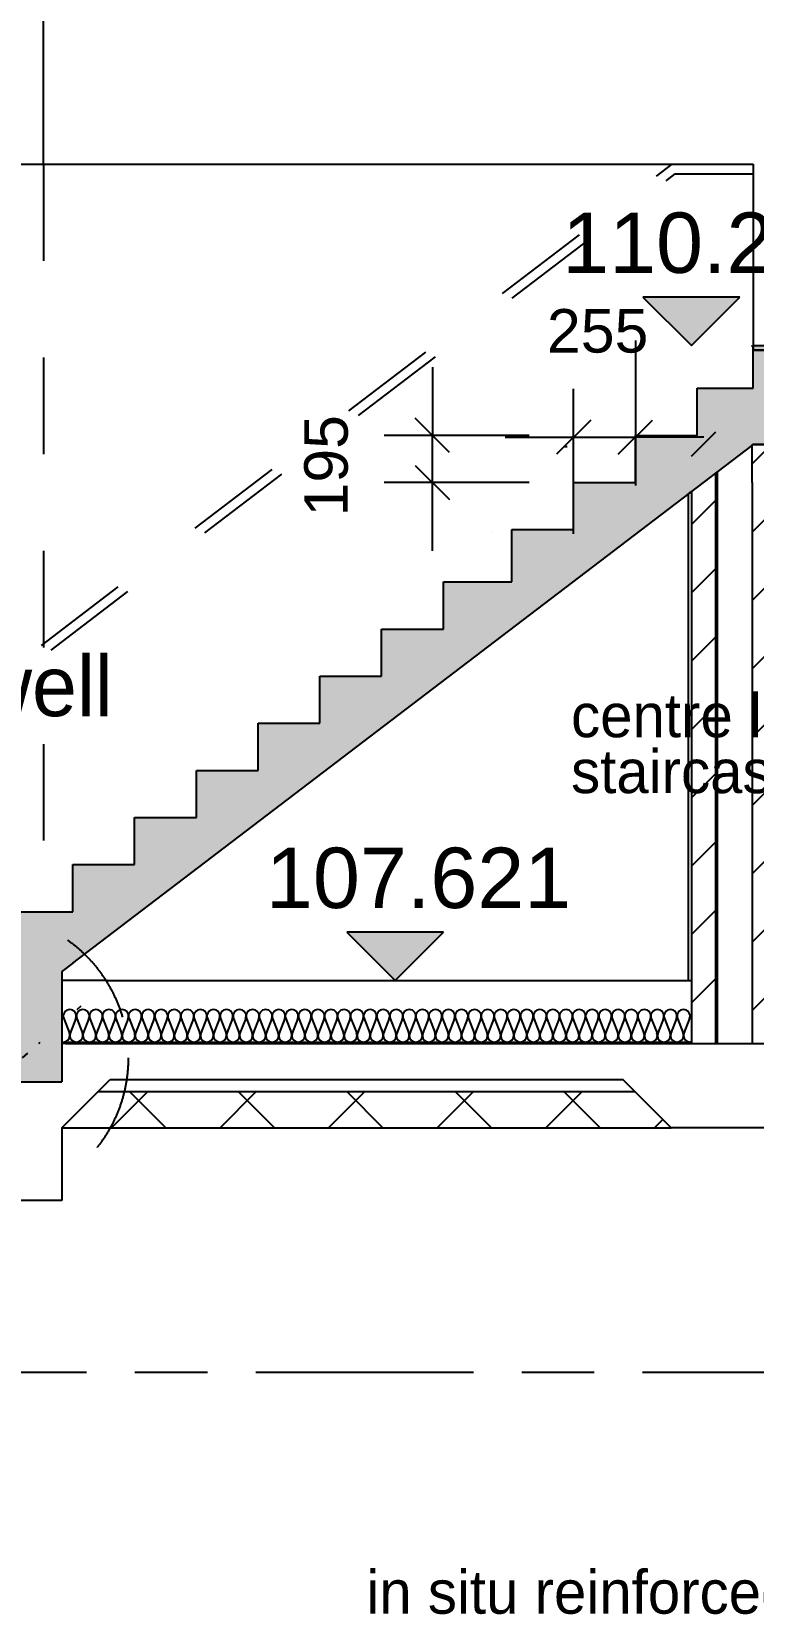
# Model space of a CAD drawing. Header units: millimetres. Extents: x -21022 to 21192, y -14865 to 14865.
# Drawn here: x 2701 to 5685, y -779 to 5773 of the extents above; entities that cross this region are included whole.
import ezdxf

# ---------------------------------------------------------------- set-up
doc = ezdxf.new("R2010")
doc.units = ezdxf.units.MM
for name, pattern in [('BORDER', [16, 13, -1, 1, -1]), ('CENTER', [16, 9, -2, 3, -2]), ('DOT', [16, 4, -4, 4, -4])]:
    doc.linetypes.add(name, pattern=pattern)
for name, color, linetype, true_color in [('00_-_ELEVATIONS', 7, 'Continuous', 0xffffff), ('00_-_SECTIONS', 7, 'Continuous', 0xffffff), ('1', 7, 'Continuous', 0xffffff)]:
    doc.layers.add(name, color=color, linetype=linetype, true_color=true_color)
doc.styles.add('ARIAL', font='ARIAL.TTF', dxfattribs={"height": 0.2})
pattern_1 = [(45, (0, 0), (-141.421, 141.421), [])]

# ---------------------------------------------------------------- blocks, each defined once
blk = doc.blocks.new('DE42315F')
at = {"layer": '00_-_SECTIONS', "color": 2, "linetype": 'Continuous', "ltscale": 100}
for p, q in [((776, 422.4), (776, 402.4)), ((0, 0), (0, 4)), ((0, 4), (6.2, 4))]:
    blk.add_line(p, q, dxfattribs=at)
at = {"layer": '00_-_SECTIONS'}
blk.add_attdef('Sfb', (0, 0), '', height=1, dxfattribs=at)
blk = doc.blocks.new('733C655A')
at = {"layer": '00_-_SECTIONS', "linetype": 'Continuous', "ltscale": 100}
h = blk.add_hatch(dxfattribs=at)
h.set_pattern_fill('AR-SAND', color=1, scale=100, angle=45, style=0)
h.paths.add_polyline_path([(12333.9, 1090), (9653.9, 1090), (9653.9, 1190), (12333.9, 1190)])
h.paths.add_polyline_path([(9653.9, 1190), (9653.9, 1090), (9548.9, 1090), (9403.9, 1090), (9403.9, 1190)])
h = blk.add_hatch(dxfattribs=at)
h.set_pattern_fill('AR-CONC', color=1, scale=100, angle=30, style=0)
h.paths.add_polyline_path([(6030.3, 0), (5480.3, 0), (5330.3, 150), (5280.3, 200), (750, 200), (700, 150), (550, 0), (0, 0), (0, 350), (145.1, 350), (316.8, 350), (462.6, 350), (5846.2, 350), (5846.2, 610), (5846.2, 650), (5864.3, 650), (9553.9, 650), (9553.9, 950), (9653.9, 950), (12333.9, 950), (12433.9, 950), (12583.9, 950), (12798.9, 950), (12798.9, 600), (12248.9, 600), (12098.9, 750), (12048.9, 800), (9928.9, 800), (9878.9, 750), (9728.9, 600), (9728.9, 300), (9178.9, 300), (9028.9, 450), (8978.9, 500), (6230.3, 500), (6180.3, 450), (6030.3, 300)])
h = blk.add_hatch(dxfattribs=at)
h.set_pattern_fill('net', color=1, scale=100, angle=45, style=0)
h.set_pattern_definition([(45, (0, 0), (-224.506, 224.506), []), (135, (0, 0), (-224.506, -224.506), [])])
h.paths.add_polyline_path([(12248.9, 600), (9728.9, 600), (9878.9, 750), (12098.9, 750)])
at = {"layer": '00_-_SECTIONS', "color": 1, "linetype": 'Continuous', "ltscale": 100}
for p, q in [((9918.9, 1210), (12333.9, 1210)), ((9878.9, 750), (12098.9, 750)), ((9728.9, 600), (12248.9, 600))]:
    blk.add_line(p, q, dxfattribs=at)
at = {"layer": '00_-_SECTIONS', "color": 3, "linetype": 'Continuous', "ltscale": 100}
for p, q in [((9744, 950), (12798.9, 950)), ((9728.9, 600), (9928.9, 800)), ((9928.9, 800), (12048.9, 800)), ((12248.9, 600), (12048.9, 800)), ((9728.9, 600), (9728.9, 300)), ((12798.9, 600), (12248.9, 600)), ((9728.9, 300), (9178.9, 300))]:
    blk.add_line(p, q, dxfattribs=at)
at = {"layer": '00_-_SECTIONS'}
blk.add_attdef('Sfb', (0, 0), '', height=1, dxfattribs=at)
blk = doc.blocks.new('F55B9FD4')
at = {"layer": '00_-_SECTIONS', "color": 1, "linetype": 'Continuous', "ltscale": 100}
blk.add_line((0, 0), (0, 4.3), dxfattribs=at)
blk = doc.blocks.new('99FFCC42')
at = {"layer": '00_-_SECTIONS', "color": 8, "linetype": 'CENTER', "ltscale": 100}
blk.add_line((0, 234.4), (21969.8, 234.4), dxfattribs=at)
at = {"layer": '00_-_SECTIONS'}
blk.add_attdef('Sfb', (0, 0), '', height=1, dxfattribs=at)
blk = doc.blocks.new('EC732146')
at = {"layer": '00_-_SECTIONS', "linetype": 'Continuous', "ltscale": 100}
h = blk.add_hatch(dxfattribs=at)
h.set_pattern_fill('AR-SAND', color=1, scale=100, angle=45, style=0)
h.paths.add_polyline_path([(0, 0), (3514.9, 0), (3514.9, 100), (0, 100)])
at = {"layer": '00_-_SECTIONS', "color": 1, "linetype": 'Continuous', "ltscale": 100}
for p, q in [((0, 100), (3509.9, 100)), ((209.9, 0), (3509.9, 0))]:
    blk.add_line(p, q, dxfattribs=at)
at = {"layer": '00_-_SECTIONS'}
blk.add_attdef('Sfb', (0, 0), '', height=1, dxfattribs=at)
blk = doc.blocks.new('8A2011B0')
at = {"layer": '00_-_SECTIONS', "color": 2, "linetype": 'Continuous', "ltscale": 100}
blk.add_line((22733.4, 14693.3), (22733.4, 16180.8), dxfattribs=at)
at = {"layer": '00_-_SECTIONS', "color": 1, "linetype": 'Continuous', "ltscale": 100}
for p, q in [((22333.4, 14693.3), (22733.4, 14693.3)), ((22733.4, 14693.3), (25567.2, 14693.3))]:
    blk.add_line(p, q, dxfattribs=at)
at = {"layer": '00_-_SECTIONS', "color": 15, "linetype": 'Continuous', "ltscale": 100}
for s, p in [('centre line of', (24914.8, 12321.4)), ('staircase drawn', (24914.8, 12090)), ('in situ reinforced concrete staircase ', (24068.4, 8693.3))]:
    blk.add_text(s, height=180, dxfattribs=at).set_placement(p)
at = {"layer": '00_-_SECTIONS'}
blk.add_attdef('Sfb', (0, 0), '', height=1, dxfattribs=at)
blk = doc.blocks.new('958E9F67')
at = {"layer": '00_-_ELEVATIONS', "linetype": 'Continuous', "ltscale": 100}
blk.add_hatch(color=15, dxfattribs=at).paths.add_polyline_path([(497.3, 200), (897.3, 200), (697.3, 0)])
at = {"layer": '00_-_ELEVATIONS', "color": 2, "linetype": 'Continuous', "ltscale": 100}
for p, q in [((497.3, 200), (697.3, 0)), ((897.3, 200), (497.3, 200)), ((697.3, 0), (897.3, 200))]:
    blk.add_line(p, q, dxfattribs=at)
at = {"layer": '00_-_ELEVATIONS', "color": 15, "linetype": 'Continuous', "ltscale": 100, "style": 'ARIAL'}
blk.add_text('110.250', height=250, dxfattribs=at).set_placement((163, 300))
at = {"layer": '00_-_ELEVATIONS'}
blk.add_attdef('Sfb', (0, 0), '', height=1, dxfattribs=at)
blk = doc.blocks.new('E5BCAC53')
at = {"layer": '00_-_SECTIONS', "linetype": 'Continuous', "ltscale": 100}
h = blk.add_hatch(dxfattribs=at)
h.set_pattern_fill('_USER', color=1, scale=200, angle=45, style=0, pattern_type=0)
h.set_pattern_definition(pattern_1)
h.paths.add_polyline_path([(12.5, 260), (12.5, 1907), (112.5, 1919.3), (112.5, 0), (12.5, 0), (12.5, 140), (12.5, 240)])
h.paths.add_polyline_path([(12.5, 1907), (12.5, 2442.7), (112.5, 2534.7), (112.5, 1919.3)])
h = blk.add_hatch(dxfattribs=at)
h.set_pattern_fill('_USER', color=1, scale=200, angle=45, style=0, pattern_type=0)
h.set_pattern_definition(pattern_1)
h.paths.add_polyline_path([(262.5, 0), (262.5, 2479), (477.5, 2479), (477.5, 0)])
at = {"layer": '00_-_SECTIONS', "color": 3, "linetype": 'Continuous', "ltscale": 100}
for p, q in [((477.5, 2479), (477.5, 0)), ((12.5, 2284.7), (12.5, 0))]:
    blk.add_line(p, q, dxfattribs=at)
at = {"layer": '00_-_SECTIONS', "color": 1, "linetype": 'Continuous', "ltscale": 100}
for p, q in [((112.5, 0), (112.5, 2321.5)), ((117.5, 2321.5), (117.5, 0)), ((262.5, 2321.5), (262.5, 0)), ((0, 260), (0, 2274.2))]:
    blk.add_line(p, q, dxfattribs=at)
at = {"layer": '00_-_SECTIONS'}
blk.add_attdef('Sfb', (0, 0), '', height=1, dxfattribs=at)
blk = doc.blocks.new('940153C9')
at = {"layer": '00_-_SECTIONS', "linetype": 'Continuous', "ltscale": 100}
h = blk.add_hatch(dxfattribs=at)
h.set_pattern_fill('AR-CONC', color=1, scale=100, angle=30, style=0)
h.paths.add_polyline_path([(15787.1, 510), (12482.1, 510), (12267.1, 510), (12267.1, 660), (15787.1, 660), (15887.1, 660), (15887.1, 510)])
at = {"layer": '00_-_SECTIONS'}
blk.add_attdef('Sfb', (0, 0), '', height=1, dxfattribs=at)
blk = doc.blocks.new('064D9FF7')
at = {"layer": '00_-_SECTIONS', "color": 15, "linetype": 'Continuous', "ltscale": 100}
for s, p in [('w.c.', (6532.8, 1744.2)), ('stairwell', (62, 109.4))]:
    blk.add_text(s, height=250, dxfattribs=at).set_placement(p)
at = {"layer": '00_-_SECTIONS'}
blk.add_attdef('Sfb', (0, 0), '', height=1, dxfattribs=at)
blk = doc.blocks.new('5DA7F8D0')
at = {"layer": '00_-_ELEVATIONS', "linetype": 'BORDER', "ltscale": 100}
blk.add_hatch(color=15, dxfattribs=at).paths.add_polyline_path([(497.3, 200), (897.3, 200), (697.3, 0)])
at = {"layer": '00_-_ELEVATIONS', "color": 2, "linetype": 'Continuous', "ltscale": 100}
for p, q in [((497.3, 200), (697.3, 0)), ((897.3, 200), (497.3, 200)), ((697.3, 0), (897.3, 200))]:
    blk.add_line(p, q, dxfattribs=at)
at = {"layer": '00_-_ELEVATIONS', "color": 15, "linetype": 'BORDER', "ltscale": 100, "style": 'ARIAL'}
blk.add_text('107.621', height=250, dxfattribs=at).set_placement((162.9, 300))
at = {"layer": '00_-_ELEVATIONS'}
blk.add_attdef('Sfb', (0, 0), '', height=1, dxfattribs=at)
blk = doc.blocks.new('9261A219')
at = {"layer": '1', "linetype": 'Continuous', "ltscale": 100}
blk.add_hatch(color=255, dxfattribs=at).paths.add_polyline_path([(1384.6, 315), (1384.6, 0), (2104.3, 0), (2104.3, 457.7), (4959.3, 2635.2), (5174.3, 2639), (5174.3, 3049), (4964.4, 3049), (4964.4, 2871.5), (4732, 2871.5), (4732, 2676.5), (4476.7, 2676.5), (4476.7, 2481.5), (4221.3, 2481.5), (4221.3, 2286.5), (3966, 2286.5), (3966, 2070), (3682.5, 2070), (3682.5, 1874.5), (3426.6, 1874.5), (3426.6, 1679.8), (3171.6, 1679.8), (3171.6, 1485), (2916.6, 1485), (2916.6, 1290), (2661.2, 1290), (2661.2, 1095), (2405.9, 1095), (2405.9, 900), (2150.6, 900), (2150.6, 705), (1895.3, 705), (1895.3, 510), (1639.9, 510), (1639.9, 315)])
at = {"layer": '1', "color": 1, "linetype": 'DOT', "ltscale": 100}
for p, q in [((1384.6, 1321.6), (4628.4, 3799)), ((1384.6, 315), (1384.6, 1321.6))]:
    blk.add_line(p, q, dxfattribs=at)
at = {"layer": '1', "color": 1, "linetype": 'Continuous', "ltscale": 100}
for p, q in [((4863.1, 3799), (4964.4, 3799)), ((4964.4, 3799), (4964.4, 3029)), ((4964.4, 2871.5), (4964.4, 3049)), ((4964.4, 3029), (4964.4, 3049)), ((4964.4, 3049), (5174.3, 3049)), ((4964.4, 3029), (4964.4, 3049)), ((5174.3, 3029), (4964.4, 3029)), ((5174.3, 2639), (5174.3, 3029)), ((5174.3, 2929), (5174.3, 2639)), ((4732, 2676.5), (4732, 2871.5)), ((4732, 2871.5), (4964.4, 2871.5)), ((2150.6, 491.9), (4959.3, 2635.2)), ((4476.7, 2481.5), (4476.7, 2676.5)), ((4476.7, 2676.5), (4732, 2676.5)), ((4959.3, 2635.2), (4959.3, 2639)), ((4959.3, 2639), (5174.3, 2639)), ((5174.3, 2639), (4964.4, 2639)), ((4809.3, 2520.7), (4814.3, 2524.5)), ((4809.3, 2481.5), (4809.3, 2520.7)), ((4814.3, 2524.5), (4814.3, 2481.5)), ((4221.3, 2286.5), (4221.3, 2481.5)), ((4221.3, 2481.5), (4476.7, 2481.5)), ((4809.3, 2481.5), (4809.3, 2481.5)), ((4809.3, 2481.5), (4809.3, 2481.5)), ((3879.7, 2275.7), (3879.7, 2275.7)), ((3966, 2070), (3966, 2286.5)), ((3966, 2286.5), (4221.3, 2286.5)), ((3682.5, 1874.5), (3682.5, 2070)), ((3682.5, 2070), (3966, 2070)), ((3426.6, 1679.8), (3426.6, 1874.5)), ((3426.6, 1874.5), (3682.5, 1874.5)), ((3171.6, 1485), (3171.6, 1679.8)), ((3171.6, 1679.8), (3426.6, 1679.8)), ((2916.6, 1290), (2916.6, 1485)), ((2916.6, 1485), (3171.6, 1485)), ((2661.2, 1095), (2661.2, 1290)), ((2661.2, 1290), (2916.6, 1290)), ((2405.9, 900), (2405.9, 1095)), ((2405.9, 1095), (2661.2, 1095)), ((2150.6, 705), (2150.6, 900)), ((2150.6, 900), (2405.9, 900)), ((1895.3, 510), (1895.3, 705)), ((1895.3, 705), (2150.6, 705)), ((1639.9, 315), (1639.9, 510)), ((1639.9, 510), (1895.3, 510)), ((2150.6, 491.9), (2104.3, 457.7)), ((2150.6, 491.9), (2150.6, 491.9)), ((2150.6, 491.9), (2150.6, 491.9)), ((2104.3, 457.7), (2104.3, 0)), ((2294.2, 420), (2104.3, 420)), ((1384.6, 120), (1384.6, 315)), ((1384.6, 315), (1639.9, 315)), ((643.4, 120), (1129.3, 120)), ((665.2, 100), (1384.6, 100)), ((1129.3, 120), (1129.3, 120)), ((1129.3, 120), (1384.6, 120)), ((1383.3, 120), (1384.6, 0)), ((1384.6, 100), (1384.6, 0)), ((1384.6, 0), (2104.3, 0)), ((1506, 0), (2104.3, 0))]:
    blk.add_line(p, q, dxfattribs=at)
at = {"layer": '1', "color": 2, "linetype": 'Continuous', "ltscale": 100}
for p, q in [((4476.7, 3069.3), (4476.7, 2469.3)), ((4964.4, 3029), (4964.4, 3049)), ((4964.4, 3049), (4964.4, 3049)), ((4964.4, 3049), (4964.4, 3029)), ((5174.3, 3029), (5174.3, 3049)), ((3637.2, 2959.3), (3637.2, 2676.5)), ((5174.3, 2871.5), (5174.3, 2929)), ((4221.3, 2269.3), (4221.3, 2869.3)), ((4037.2, 2676.5), (3437.2, 2676.5)), ((3637.2, 2481.5), (3637.2, 2676.5)), ((3938.5, 2669.3), (4221.3, 2669.3)), ((4221.3, 2669.3), (4476.7, 2669.3)), ((4759.5, 2669.3), (4476.7, 2669.3)), ((4964.4, 2639), (5174.3, 2639)), ((4964.4, 2639), (5174.3, 2639)), ((4037.2, 2481.5), (3437.2, 2481.5)), ((3637.2, 2198.7), (3637.2, 2481.5)), ((4709.3, 2444.7), (4696.8, 2434.2)), ((4696.8, 2434.2), (4709.3, 2444.7)), ((600, 2387.2), (0, 2387.2)), ((200, 315), (200, 2387.2)), ((200, 1351.1), (200, 2387.2)), ((200, 1351.1), (200, 315)), ((600, 315), (0, 315)), ((2168.3, 300), (2185.3, 315)), ((2009.7, 160), (2015.4, 165)), ((2009.7, 160), (2015.4, 165)), ((1941.8, 100), (1964.4, 120))]:
    blk.add_line(p, q, dxfattribs=at)
at = {"layer": '1', "color": 4, "linetype": 'Continuous', "ltscale": 100}
for p, q in [((3707.9, 2605.8), (3566.5, 2747.2)), ((4292.1, 2740.1), (4150.6, 2598.6)), ((4406, 2598.6), (4547.4, 2740.1)), ((3566.5, 2552.2), (3707.9, 2410.8)), ((129.3, 2457.9), (270.7, 2316.5)), ((270.7, 244.3), (129.3, 385.7))]:
    blk.add_line(p, q, dxfattribs=at)
at = {"layer": '1', "color": 3, "linetype": 'Continuous', "ltscale": 100}
for p, q in [((4959.3, 2481.5), (4959.3, 2635.2)), ((4814.3, 2481.5), (4814.3, 2481.5)), ((2119.4, 160), (2104.3, 160))]:
    blk.add_line(p, q, dxfattribs=at)
at = {"layer": '1', "color": 2, "linetype": 'Continuous', "ltscale": 100, "style": 'ARIAL'}
blk.add_text('255', height=180, dxfattribs=at).set_placement((4111, 3019.3))
for s, p in [('195', (3287.2, 2341)), ('2072', (530, 1033.7))]:
    blk.add_text(s, height=180, rotation=90, dxfattribs=at).set_placement(p)
blk = doc.blocks.new('E238EB62')
at = {"layer": '1', "color": 1, "linetype": 'DOT', "ltscale": 100}
blk.add_line((4278.9, 4299), (4278.9, 1205), dxfattribs=at)
at = {"layer": '1', "color": 1, "linetype": 'Continuous', "ltscale": 100}
for p, q in [((4362.2, 763.4), (4385.7, 701.6)), ((4412.7, 763.4), (4389.2, 701.6)), ((4416.2, 763.4), (4439.7, 701.6)), ((4466.7, 763.4), (4443.2, 701.6)), ((4470.2, 763.4), (4493.7, 701.6)), ((4520.7, 763.4), (4497.2, 701.6)), ((4524.2, 763.4), (4547.7, 701.6)), ((4574.7, 763.4), (4551.2, 701.6)), ((4578.2, 763.4), (4601.7, 701.6)), ((4628.7, 763.4), (4605.2, 701.6)), ((4632.2, 763.4), (4655.7, 701.6)), ((4682.7, 763.4), (4659.2, 701.6)), ((4686.2, 763.4), (4709.7, 701.6)), ((4736.7, 763.4), (4713.2, 701.6)), ((4740.2, 763.4), (4763.7, 701.6)), ((4790.7, 763.4), (4767.2, 701.6)), ((4794.2, 763.4), (4817.7, 701.6)), ((4844.7, 763.4), (4821.2, 701.6)), ((4848.2, 763.4), (4871.7, 701.6)), ((4898.7, 763.4), (4875.2, 701.6)), ((4902.2, 763.4), (4925.7, 701.6)), ((4952.7, 763.4), (4929.2, 701.6)), ((4956.2, 763.4), (4979.7, 701.6)), ((5006.7, 763.4), (4983.2, 701.6)), ((5010.2, 763.4), (5033.7, 701.6)), ((5060.7, 763.4), (5037.2, 701.6)), ((5064.2, 763.4), (5087.7, 701.6)), ((5114.7, 763.4), (5091.2, 701.6)), ((5118.2, 763.4), (5141.7, 701.6)), ((5168.7, 763.4), (5145.2, 701.6)), ((5172.2, 763.4), (5195.7, 701.6)), ((5222.7, 763.4), (5199.2, 701.6)), ((5226.2, 763.4), (5249.7, 701.6)), ((5276.7, 763.4), (5253.2, 701.6)), ((5280.2, 763.4), (5303.7, 701.6)), ((5330.7, 763.4), (5307.2, 701.6)), ((5334.2, 763.4), (5357.7, 701.6)), ((5384.7, 763.4), (5361.2, 701.6)), ((5388.2, 763.4), (5411.7, 701.6)), ((5438.7, 763.4), (5415.2, 701.6)), ((5442.2, 763.4), (5465.7, 701.6)), ((5492.7, 763.4), (5469.2, 701.6)), ((5496.2, 763.4), (5519.7, 701.6)), ((5546.7, 763.4), (5523.2, 701.6)), ((5550.2, 763.4), (5573.7, 701.6)), ((5600.7, 763.4), (5577.2, 701.6)), ((5604.2, 763.4), (5627.7, 701.6)), ((5654.7, 763.4), (5631.2, 701.6)), ((5658.2, 763.4), (5681.7, 701.6)), ((5708.7, 763.4), (5685.2, 701.6)), ((5712.2, 763.4), (5735.7, 701.6)), ((5762.7, 763.4), (5739.2, 701.6)), ((5766.2, 763.4), (5789.7, 701.6)), ((5816.7, 763.4), (5793.2, 701.6)), ((5820.2, 763.4), (5843.7, 701.6)), ((5870.7, 763.4), (5847.2, 701.6)), ((5874.2, 763.4), (5897.7, 701.6)), ((5924.7, 763.4), (5901.2, 701.6)), ((5928.2, 763.4), (5951.7, 701.6)), ((5978.7, 763.4), (5955.2, 701.6)), ((5982.2, 763.4), (6005.7, 701.6)), ((6032.7, 763.4), (6009.2, 701.6)), ((6036.2, 763.4), (6059.7, 701.6)), ((6086.7, 763.4), (6063.2, 701.6)), ((6090.2, 763.4), (6113.7, 701.6)), ((6140.7, 763.4), (6117.2, 701.6)), ((6144.2, 763.4), (6167.7, 701.6)), ((6194.7, 763.4), (6171.2, 701.6)), ((6198.2, 763.4), (6221.7, 701.6)), ((6248.7, 763.4), (6225.2, 701.6)), ((6252.2, 763.4), (6275.7, 701.6)), ((6302.7, 763.4), (6279.2, 701.6)), ((6306.2, 763.4), (6329.7, 701.6)), ((6356.7, 763.4), (6333.2, 701.6)), ((6360.2, 763.4), (6383.7, 701.6)), ((6410.7, 763.4), (6387.2, 701.6)), ((6414.2, 763.4), (6437.7, 701.6)), ((6464.7, 763.4), (6441.2, 701.6)), ((6468.2, 763.4), (6491.7, 701.6)), ((6518.7, 763.4), (6495.2, 701.6)), ((6522.2, 763.4), (6545.7, 701.6)), ((6572.7, 763.4), (6549.2, 701.6)), ((6576.2, 763.4), (6599.7, 701.6)), ((6626.7, 763.4), (6603.2, 701.6)), ((6630.2, 763.4), (6653.7, 701.6)), ((6680.7, 763.4), (6657.2, 701.6)), ((6684.2, 763.4), (6707.7, 701.6)), ((6734.7, 763.4), (6711.2, 701.6)), ((6738.2, 763.4), (6761.7, 701.6)), ((6788.7, 763.4), (6765.2, 701.6)), ((6792.2, 763.4), (6815.7, 701.6)), ((6842.7, 763.4), (6819.2, 701.6)), ((6846.2, 763.4), (6869.7, 701.6)), ((6896.7, 763.4), (6873.2, 701.6)), ((6900.2, 763.4), (6923.7, 701.6)), ((6950.7, 763.4), (6927.2, 701.6)), ((4353.9, 665), (4360.4, 665)), ((4360.4, 665), (4414.4, 665)), ((4389.2, 701.6), (4387.4, 692)), ((4414.4, 665), (4468.4, 665)), ((4443.2, 701.6), (4441.4, 692)), ((4468.4, 665), (4522.4, 665)), ((4497.2, 701.6), (4495.4, 692)), ((4522.4, 665), (4576.4, 665)), ((4551.2, 701.6), (4549.4, 692)), ((4576.4, 665), (4630.4, 665)), ((4605.2, 701.6), (4603.4, 692)), ((4630.4, 665), (4684.4, 665)), ((4659.2, 701.6), (4657.4, 692)), ((4684.4, 665), (4738.4, 665)), ((4713.2, 701.6), (4711.4, 692)), ((4738.4, 665), (4792.4, 665)), ((4767.2, 701.6), (4765.4, 692)), ((4792.4, 665), (4846.4, 665)), ((4821.2, 701.6), (4819.4, 692)), ((4846.4, 665), (4900.4, 665)), ((4875.2, 701.6), (4873.4, 692)), ((4900.4, 665), (4954.4, 665)), ((4929.2, 701.6), (4927.4, 692)), ((4954.4, 665), (5008.4, 665)), ((4983.2, 701.6), (4981.4, 692)), ((5008.4, 665), (5062.4, 665)), ((5037.2, 701.6), (5035.4, 692)), ((5062.4, 665), (5116.4, 665)), ((5091.2, 701.6), (5089.4, 692)), ((5116.4, 665), (5170.4, 665)), ((5145.2, 701.6), (5143.4, 692)), ((5170.4, 665), (5224.4, 665)), ((5199.2, 701.6), (5197.4, 692)), ((5224.4, 665), (5278.4, 665)), ((5253.2, 701.6), (5251.4, 692)), ((5278.4, 665), (5332.4, 665)), ((5307.2, 701.6), (5305.4, 692)), ((5332.4, 665), (5386.4, 665)), ((5361.2, 701.6), (5359.4, 692)), ((5386.4, 665), (5440.4, 665)), ((5415.2, 701.6), (5413.4, 692)), ((5440.4, 665), (5494.4, 665)), ((5469.2, 701.6), (5467.4, 692)), ((5494.4, 665), (5548.4, 665)), ((5523.2, 701.6), (5521.4, 692)), ((5548.4, 665), (5602.4, 665)), ((5577.2, 701.6), (5575.4, 692)), ((5602.4, 665), (5656.4, 665)), ((5631.2, 701.6), (5629.4, 692)), ((5656.4, 665), (5710.4, 665)), ((5685.2, 701.6), (5683.4, 692)), ((5710.4, 665), (5764.4, 665)), ((5739.2, 701.6), (5737.4, 692)), ((5764.4, 665), (5818.4, 665)), ((5793.2, 701.6), (5791.4, 692)), ((5818.4, 665), (5872.4, 665)), ((5847.2, 701.6), (5845.4, 692)), ((5872.4, 665), (5926.4, 665)), ((5901.2, 701.6), (5899.4, 692)), ((5926.4, 665), (5980.4, 665)), ((5955.2, 701.6), (5953.4, 692)), ((5980.4, 665), (6034.4, 665)), ((6009.2, 701.6), (6007.4, 692)), ((6034.4, 665), (6088.4, 665)), ((6063.2, 701.6), (6061.4, 692)), ((6088.4, 665), (6142.4, 665)), ((6117.2, 701.6), (6115.4, 692)), ((6142.4, 665), (6196.4, 665)), ((6171.2, 701.6), (6169.4, 692)), ((6196.4, 665), (6250.4, 665)), ((6225.2, 701.6), (6223.4, 692)), ((6250.4, 665), (6304.4, 665)), ((6279.2, 701.6), (6277.4, 692)), ((6304.4, 665), (6358.4, 665)), ((6333.2, 701.6), (6331.4, 692)), ((6358.4, 665), (6412.4, 665)), ((6387.2, 701.6), (6385.4, 692)), ((6412.4, 665), (6466.4, 665)), ((6441.2, 701.6), (6439.4, 692)), ((6466.4, 665), (6520.4, 665)), ((6495.2, 701.6), (6493.4, 692)), ((6520.4, 665), (6574.4, 665)), ((6549.2, 701.6), (6547.4, 692)), ((6574.4, 665), (6628.4, 665)), ((6603.2, 701.6), (6601.4, 692)), ((6628.4, 665), (6682.4, 665)), ((6657.2, 701.6), (6655.4, 692)), ((6682.4, 665), (6736.4, 665)), ((6711.2, 701.6), (6709.4, 692)), ((6736.4, 665), (6790.4, 665)), ((6765.2, 701.6), (6763.4, 692)), ((6790.4, 665), (6844.4, 665)), ((6819.2, 701.6), (6817.4, 692)), ((6844.4, 665), (6898.4, 665)), ((6873.2, 701.6), (6871.4, 692)), ((6898.4, 665), (6952.4, 665)), ((6927.2, 701.6), (6925.4, 692)), ((6958.9, 665), (6952.4, 665)), ((6958.9, 665), (6958.9, 665))]:
    blk.add_line(p, q, dxfattribs=at)
at = {"layer": '1', "color": 2, "linetype": 'DOT', "ltscale": 100}
blk.add_circle((4028.9, 600), 600, dxfattribs=at)
blk.add_arc((4028.9, 600), 600, 0, 0, dxfattribs=at)
at = {"layer": '1', "color": 1, "linetype": 'Continuous', "ltscale": 100}
for centre, start, end in [((4387.4, 773), 90, 200.79657), ((4387.4, 773), 90, 200.79657), ((4387.4, 773), 339.20343, 90), ((4387.4, 773), 339.20343, 90), ((4441.4, 773), 90, 200.79657), ((4441.4, 773), 90, 200.79657), ((4441.4, 773), 339.20343, 90), ((4441.4, 773), 339.20343, 90), ((4495.4, 773), 90, 200.79657), ((4495.4, 773), 90, 200.79657), ((4495.4, 773), 339.20343, 90), ((4495.4, 773), 339.20343, 90), ((4549.4, 773), 90, 200.79657), ((4549.4, 773), 90, 200.79657), ((4549.4, 773), 339.20343, 90), ((4549.4, 773), 339.20343, 90), ((4603.4, 773), 90, 200.79657), ((4603.4, 773), 90, 200.79657), ((4603.4, 773), 339.20343, 90), ((4603.4, 773), 339.20343, 90), ((4657.4, 773), 90, 200.79657), ((4657.4, 773), 90, 200.79657), ((4657.4, 773), 339.20343, 90), ((4657.4, 773), 339.20343, 90), ((4711.4, 773), 90, 200.79657), ((4711.4, 773), 90, 200.79657), ((4711.4, 773), 339.20343, 90), ((4711.4, 773), 339.20343, 90), ((4765.4, 773), 90, 200.79657), ((4765.4, 773), 90, 200.79657), ((4765.4, 773), 339.20343, 90), ((4765.4, 773), 339.20343, 90), ((4819.4, 773), 90, 200.79657), ((4819.4, 773), 90, 200.79657), ((4819.4, 773), 339.20343, 90), ((4819.4, 773), 339.20343, 90), ((4873.4, 773), 90, 200.79657), ((4873.4, 773), 90, 200.79657), ((4873.4, 773), 339.20343, 90), ((4873.4, 773), 339.20343, 90), ((4927.4, 773), 90, 200.79657), ((4927.4, 773), 90, 200.79657), ((4927.4, 773), 339.20343, 90), ((4927.4, 773), 339.20343, 90), ((4981.4, 773), 90, 200.79657), ((4981.4, 773), 90, 200.79657), ((4981.4, 773), 339.20343, 90), ((4981.4, 773), 339.20343, 90), ((5035.4, 773), 90, 200.79657), ((5035.4, 773), 90, 200.79657), ((5035.4, 773), 339.20343, 90), ((5035.4, 773), 339.20343, 90), ((5089.4, 773), 90, 200.79657), ((5089.4, 773), 90, 200.79657), ((5089.4, 773), 339.20343, 90), ((5089.4, 773), 339.20343, 90), ((5143.4, 773), 90, 200.79657), ((5143.4, 773), 90, 200.79657), ((5143.4, 773), 339.20343, 90), ((5143.4, 773), 339.20343, 90), ((5197.4, 773), 90, 200.79657), ((5197.4, 773), 90, 200.79657), ((5197.4, 773), 339.20343, 90), ((5197.4, 773), 339.20343, 90), ((5251.4, 773), 90, 200.79657), ((5251.4, 773), 90, 200.79657), ((5251.4, 773), 339.20343, 90), ((5251.4, 773), 339.20343, 90), ((5305.4, 773), 90, 200.79657), ((5305.4, 773), 90, 200.79657), ((5305.4, 773), 339.20343, 90), ((5305.4, 773), 339.20343, 90), ((5359.4, 773), 90, 200.79657), ((5359.4, 773), 90, 200.79657), ((5359.4, 773), 339.20343, 90), ((5359.4, 773), 339.20343, 90), ((5413.4, 773), 90, 200.79657), ((5413.4, 773), 90, 200.79657), ((5413.4, 773), 339.20343, 90), ((5413.4, 773), 339.20343, 90), ((5467.4, 773), 90, 200.79657), ((5467.4, 773), 90, 200.79657), ((5467.4, 773), 339.20343, 90), ((5467.4, 773), 339.20343, 90), ((5521.4, 773), 90, 200.79657), ((5521.4, 773), 90, 200.79657), ((5521.4, 773), 339.20343, 90), ((5521.4, 773), 339.20343, 90), ((5575.4, 773), 90, 200.79657), ((5575.4, 773), 90, 200.79657), ((5575.4, 773), 339.20343, 90), ((5575.4, 773), 339.20343, 90), ((5629.4, 773), 90, 200.79657), ((5629.4, 773), 90, 200.79657), ((5629.4, 773), 339.20343, 90), ((5629.4, 773), 339.20343, 90), ((5683.4, 773), 90, 200.79657), ((5683.4, 773), 90, 200.79657), ((5683.4, 773), 339.20343, 90), ((5683.4, 773), 339.20343, 90), ((5737.4, 773), 90, 200.79657), ((5737.4, 773), 90, 200.79657), ((5737.4, 773), 339.20343, 90), ((5737.4, 773), 339.20343, 90), ((5791.4, 773), 90, 200.79657), ((5791.4, 773), 90, 200.79657), ((5791.4, 773), 339.20343, 90), ((5791.4, 773), 339.20343, 90), ((5845.4, 773), 90, 200.79657), ((5845.4, 773), 90, 200.79657), ((5845.4, 773), 339.20343, 90), ((5845.4, 773), 339.20343, 90), ((5899.4, 773), 90, 200.79657), ((5899.4, 773), 90, 200.79657), ((5899.4, 773), 339.20343, 90), ((5899.4, 773), 339.20343, 90), ((5953.4, 773), 90, 200.79657), ((5953.4, 773), 90, 200.79657), ((5953.4, 773), 339.20343, 90), ((5953.4, 773), 339.20343, 90), ((6007.4, 773), 90, 200.79657), ((6007.4, 773), 90, 200.79657), ((6007.4, 773), 339.20343, 90), ((6007.4, 773), 339.20343, 90), ((6061.4, 773), 90, 200.79657), ((6061.4, 773), 90, 200.79657), ((6061.4, 773), 339.20343, 90), ((6061.4, 773), 339.20343, 90), ((6115.4, 773), 90, 200.79657), ((6115.4, 773), 90, 200.79657), ((6115.4, 773), 339.20343, 90), ((6115.4, 773), 339.20343, 90), ((6169.4, 773), 90, 200.79657), ((6169.4, 773), 90, 200.79657), ((6169.4, 773), 339.20343, 90), ((6169.4, 773), 339.20343, 90), ((6223.4, 773), 90, 200.79657), ((6223.4, 773), 90, 200.79657), ((6223.4, 773), 339.20343, 90), ((6223.4, 773), 339.20343, 90), ((6277.4, 773), 90, 200.79657), ((6277.4, 773), 90, 200.79657), ((6277.4, 773), 339.20343, 90), ((6277.4, 773), 339.20343, 90), ((6331.4, 773), 90, 200.79657), ((6331.4, 773), 90, 200.79657), ((6331.4, 773), 339.20343, 90), ((6331.4, 773), 339.20343, 90), ((6385.4, 773), 90, 200.79657), ((6385.4, 773), 90, 200.79657), ((6385.4, 773), 339.20343, 90), ((6385.4, 773), 339.20343, 90), ((6439.4, 773), 90, 200.79657), ((6439.4, 773), 90, 200.79657), ((6439.4, 773), 339.20343, 90), ((6439.4, 773), 339.20343, 90), ((6493.4, 773), 90, 200.79657), ((6493.4, 773), 90, 200.79657), ((6493.4, 773), 339.20343, 90), ((6493.4, 773), 339.20343, 90), ((6547.4, 773), 90, 200.79657), ((6547.4, 773), 90, 200.79657), ((6547.4, 773), 339.20343, 90), ((6547.4, 773), 339.20343, 90), ((6601.4, 773), 90, 200.79657), ((6601.4, 773), 90, 200.79657), ((6601.4, 773), 339.20343, 90), ((6601.4, 773), 339.20343, 90), ((6655.4, 773), 90, 200.79657), ((6655.4, 773), 90, 200.79657), ((6655.4, 773), 339.20343, 90), ((6655.4, 773), 339.20343, 90), ((6709.4, 773), 90, 200.79657), ((6709.4, 773), 90, 200.79657), ((6709.4, 773), 339.20343, 90), ((6709.4, 773), 339.20343, 90), ((6763.4, 773), 90, 200.79657), ((6763.4, 773), 90, 200.79657), ((6763.4, 773), 339.20343, 90), ((6763.4, 773), 339.20343, 90), ((6817.4, 773), 90, 200.79657), ((6817.4, 773), 90, 200.79657), ((6817.4, 773), 339.20343, 90), ((6817.4, 773), 339.20343, 90), ((6871.4, 773), 90, 200.79657), ((6871.4, 773), 90, 200.79657), ((6871.4, 773), 339.20343, 90), ((6871.4, 773), 339.20343, 90), ((6925.4, 773), 90, 200.79657), ((6925.4, 773), 90, 200.79657), ((6925.4, 773), 339.20343, 90), ((6925.4, 773), 339.20343, 90), ((4360.4, 692), 270, 0), ((4360.4, 692), 270, 0), ((4360.4, 692), 0, 20.79657), ((4360.4, 692), 0, 20.79657), ((4414.4, 692), 180, 270), ((4414.4, 692), 180, 270), ((4414.4, 692), 270, 0), ((4414.4, 692), 270, 0), ((4414.4, 692), 0, 20.79657), ((4414.4, 692), 0, 20.79657), ((4468.4, 692), 180, 270), ((4468.4, 692), 180, 270), ((4468.4, 692), 270, 0), ((4468.4, 692), 270, 0), ((4468.4, 692), 0, 20.79657), ((4468.4, 692), 0, 20.79657), ((4522.4, 692), 180, 270), ((4522.4, 692), 180, 270), ((4522.4, 692), 270, 0), ((4522.4, 692), 270, 0), ((4522.4, 692), 0, 20.79657), ((4522.4, 692), 0, 20.79657), ((4576.4, 692), 180, 270), ((4576.4, 692), 180, 270), ((4576.4, 692), 270, 0), ((4576.4, 692), 270, 0), ((4576.4, 692), 0, 20.79657), ((4576.4, 692), 0, 20.79657), ((4630.4, 692), 180, 270), ((4630.4, 692), 180, 270), ((4630.4, 692), 270, 0), ((4630.4, 692), 270, 0), ((4630.4, 692), 0, 20.79657), ((4630.4, 692), 0, 20.79657), ((4684.4, 692), 180, 270), ((4684.4, 692), 180, 270), ((4684.4, 692), 270, 0), ((4684.4, 692), 270, 0), ((4684.4, 692), 0, 20.79657), ((4684.4, 692), 0, 20.79657), ((4738.4, 692), 180, 270), ((4738.4, 692), 180, 270), ((4738.4, 692), 270, 0), ((4738.4, 692), 270, 0), ((4738.4, 692), 0, 20.79657), ((4738.4, 692), 0, 20.79657), ((4792.4, 692), 180, 270), ((4792.4, 692), 180, 270), ((4792.4, 692), 270, 0), ((4792.4, 692), 270, 0), ((4792.4, 692), 0, 20.79657), ((4792.4, 692), 0, 20.79657), ((4846.4, 692), 180, 270), ((4846.4, 692), 180, 270), ((4846.4, 692), 270, 0), ((4846.4, 692), 270, 0), ((4846.4, 692), 0, 20.79657), ((4846.4, 692), 0, 20.79657), ((4900.4, 692), 180, 270), ((4900.4, 692), 180, 270), ((4900.4, 692), 270, 0), ((4900.4, 692), 270, 0), ((4900.4, 692), 0, 20.79657), ((4900.4, 692), 0, 20.79657), ((4954.4, 692), 180, 270), ((4954.4, 692), 180, 270), ((4954.4, 692), 270, 0), ((4954.4, 692), 270, 0), ((4954.4, 692), 0, 20.79657), ((4954.4, 692), 0, 20.79657), ((5008.4, 692), 180, 270), ((5008.4, 692), 180, 270), ((5008.4, 692), 270, 0), ((5008.4, 692), 270, 0), ((5008.4, 692), 0, 20.79657), ((5008.4, 692), 0, 20.79657), ((5062.4, 692), 180, 270), ((5062.4, 692), 180, 270), ((5062.4, 692), 270, 0), ((5062.4, 692), 270, 0), ((5062.4, 692), 0, 20.79657), ((5062.4, 692), 0, 20.79657), ((5116.4, 692), 180, 270), ((5116.4, 692), 180, 270), ((5116.4, 692), 270, 0), ((5116.4, 692), 270, 0), ((5116.4, 692), 0, 20.79657), ((5116.4, 692), 0, 20.79657), ((5170.4, 692), 180, 270), ((5170.4, 692), 180, 270), ((5170.4, 692), 270, 0), ((5170.4, 692), 270, 0), ((5170.4, 692), 0, 20.79657), ((5170.4, 692), 0, 20.79657), ((5224.4, 692), 180, 270), ((5224.4, 692), 180, 270), ((5224.4, 692), 270, 0), ((5224.4, 692), 270, 0), ((5224.4, 692), 0, 20.79657), ((5224.4, 692), 0, 20.79657), ((5278.4, 692), 180, 270), ((5278.4, 692), 180, 270), ((5278.4, 692), 270, 0), ((5278.4, 692), 270, 0), ((5278.4, 692), 0, 20.79657), ((5278.4, 692), 0, 20.79657), ((5332.4, 692), 180, 270), ((5332.4, 692), 180, 270), ((5332.4, 692), 270, 0), ((5332.4, 692), 270, 0), ((5332.4, 692), 0, 20.79657), ((5332.4, 692), 0, 20.79657), ((5386.4, 692), 180, 270), ((5386.4, 692), 180, 270), ((5386.4, 692), 270, 0), ((5386.4, 692), 270, 0), ((5386.4, 692), 0, 20.79657), ((5386.4, 692), 0, 20.79657), ((5440.4, 692), 180, 270), ((5440.4, 692), 180, 270), ((5440.4, 692), 270, 0), ((5440.4, 692), 270, 0), ((5440.4, 692), 0, 20.79657), ((5440.4, 692), 0, 20.79657), ((5494.4, 692), 180, 270), ((5494.4, 692), 180, 270), ((5494.4, 692), 270, 0), ((5494.4, 692), 270, 0), ((5494.4, 692), 0, 20.79657), ((5494.4, 692), 0, 20.79657), ((5548.4, 692), 180, 270), ((5548.4, 692), 180, 270), ((5548.4, 692), 270, 0), ((5548.4, 692), 270, 0), ((5548.4, 692), 0, 20.79657), ((5548.4, 692), 0, 20.79657), ((5602.4, 692), 180, 270), ((5602.4, 692), 180, 270), ((5602.4, 692), 270, 0), ((5602.4, 692), 270, 0), ((5602.4, 692), 0, 20.79657), ((5602.4, 692), 0, 20.79657), ((5656.4, 692), 180, 270), ((5656.4, 692), 180, 270), ((5656.4, 692), 270, 0), ((5656.4, 692), 270, 0), ((5656.4, 692), 0, 20.79657), ((5656.4, 692), 0, 20.79657), ((5710.4, 692), 180, 270), ((5710.4, 692), 180, 270), ((5710.4, 692), 270, 0), ((5710.4, 692), 270, 0), ((5710.4, 692), 0, 20.79657), ((5710.4, 692), 0, 20.79657), ((5764.4, 692), 180, 270), ((5764.4, 692), 180, 270), ((5764.4, 692), 270, 0), ((5764.4, 692), 270, 0), ((5764.4, 692), 0, 20.79657), ((5764.4, 692), 0, 20.79657), ((5818.4, 692), 180, 270), ((5818.4, 692), 180, 270), ((5818.4, 692), 270, 0), ((5818.4, 692), 270, 0), ((5818.4, 692), 0, 20.79657), ((5818.4, 692), 0, 20.79657), ((5872.4, 692), 180, 270), ((5872.4, 692), 180, 270), ((5872.4, 692), 270, 0), ((5872.4, 692), 270, 0), ((5872.4, 692), 0, 20.79657), ((5872.4, 692), 0, 20.79657), ((5926.4, 692), 180, 270), ((5926.4, 692), 180, 270), ((5926.4, 692), 270, 0), ((5926.4, 692), 270, 0), ((5926.4, 692), 0, 20.79657), ((5926.4, 692), 0, 20.79657), ((5980.4, 692), 180, 270), ((5980.4, 692), 180, 270), ((5980.4, 692), 270, 0), ((5980.4, 692), 270, 0), ((5980.4, 692), 0, 20.79657), ((5980.4, 692), 0, 20.79657), ((6034.4, 692), 180, 270), ((6034.4, 692), 180, 270), ((6034.4, 692), 270, 0), ((6034.4, 692), 270, 0), ((6034.4, 692), 0, 20.79657), ((6034.4, 692), 0, 20.79657), ((6088.4, 692), 180, 270), ((6088.4, 692), 180, 270), ((6088.4, 692), 270, 0), ((6088.4, 692), 270, 0), ((6088.4, 692), 0, 20.79657), ((6088.4, 692), 0, 20.79657), ((6142.4, 692), 180, 270), ((6142.4, 692), 180, 270), ((6142.4, 692), 270, 0), ((6142.4, 692), 270, 0), ((6142.4, 692), 0, 20.79657), ((6142.4, 692), 0, 20.79657), ((6196.4, 692), 180, 270), ((6196.4, 692), 180, 270), ((6196.4, 692), 270, 0), ((6196.4, 692), 270, 0), ((6196.4, 692), 0, 20.79657), ((6196.4, 692), 0, 20.79657), ((6250.4, 692), 180, 270), ((6250.4, 692), 180, 270), ((6250.4, 692), 270, 0), ((6250.4, 692), 270, 0), ((6250.4, 692), 0, 20.79657), ((6250.4, 692), 0, 20.79657), ((6304.4, 692), 180, 270), ((6304.4, 692), 180, 270), ((6304.4, 692), 270, 0), ((6304.4, 692), 270, 0), ((6304.4, 692), 0, 20.79657), ((6304.4, 692), 0, 20.79657), ((6358.4, 692), 180, 270), ((6358.4, 692), 180, 270), ((6358.4, 692), 270, 0), ((6358.4, 692), 270, 0), ((6358.4, 692), 0, 20.79657), ((6358.4, 692), 0, 20.79657), ((6412.4, 692), 180, 270), ((6412.4, 692), 180, 270), ((6412.4, 692), 270, 0), ((6412.4, 692), 270, 0), ((6412.4, 692), 0, 20.79657), ((6412.4, 692), 0, 20.79657), ((6466.4, 692), 180, 270), ((6466.4, 692), 180, 270), ((6466.4, 692), 270, 0), ((6466.4, 692), 270, 0), ((6466.4, 692), 0, 20.79657), ((6466.4, 692), 0, 20.79657), ((6520.4, 692), 180, 270), ((6520.4, 692), 180, 270), ((6520.4, 692), 270, 0), ((6520.4, 692), 270, 0), ((6520.4, 692), 0, 20.79657), ((6520.4, 692), 0, 20.79657), ((6574.4, 692), 180, 270), ((6574.4, 692), 180, 270), ((6574.4, 692), 270, 0), ((6574.4, 692), 270, 0), ((6574.4, 692), 0, 20.79657), ((6574.4, 692), 0, 20.79657), ((6628.4, 692), 180, 270), ((6628.4, 692), 180, 270), ((6628.4, 692), 270, 0), ((6628.4, 692), 270, 0), ((6628.4, 692), 0, 20.79657), ((6628.4, 692), 0, 20.79657), ((6682.4, 692), 180, 270), ((6682.4, 692), 180, 270), ((6682.4, 692), 270, 0), ((6682.4, 692), 270, 0), ((6682.4, 692), 0, 20.79657), ((6682.4, 692), 0, 20.79657), ((6736.4, 692), 180, 270), ((6736.4, 692), 180, 270), ((6736.4, 692), 270, 0), ((6736.4, 692), 270, 0), ((6736.4, 692), 0, 20.79657), ((6736.4, 692), 0, 20.79657), ((6790.4, 692), 180, 270), ((6790.4, 692), 180, 270), ((6790.4, 692), 270, 0), ((6790.4, 692), 270, 0), ((6790.4, 692), 0, 20.79657), ((6790.4, 692), 0, 20.79657), ((6844.4, 692), 180, 270), ((6844.4, 692), 180, 270), ((6844.4, 692), 270, 0), ((6844.4, 692), 270, 0), ((6844.4, 692), 0, 20.79657), ((6844.4, 692), 0, 20.79657), ((6898.4, 692), 180, 270), ((6898.4, 692), 180, 270), ((6898.4, 692), 270, 0), ((6898.4, 692), 270, 0), ((6898.4, 692), 0, 20.79657), ((6898.4, 692), 0, 20.79657), ((6952.4, 692), 180, 270), ((6952.4, 692), 180, 270)]:
    blk.add_arc(centre, 27, start, end, dxfattribs=at)
blk = doc.blocks.new('1CBCE94D')
at = {"layer": '1', "color": 1, "linetype": 'DOT', "ltscale": 100}
for p, q in [((0, 986.8), (3217.3, 3444)), ((3217.3, 3444), (3539.8, 3444)), ((0, 0), (0, 986.8))]:
    blk.add_line(p, q, dxfattribs=at)

msp = doc.modelspace()

# ---------------------------------------------------------------- block references
at = {"layer": '00_-_ELEVATIONS'}
for name, p in [('958E9F67', (4731.6, 4473.9)), ('5DA7F8D0', (3506.9, 1844.9))]:
    msp.add_blockref(name, p, dxfattribs=at)
at = {"layer": '00_-_SECTIONS'}
for name, p in [('8A2011B0', (-19983.3, -9469.4)), ('99FFCC42', (-9172.6, -10.5)), ('064D9FF7', (1767.3, 2829.7)), ('DE42315F', (4909.2, 4051.4)), ('F55B9FD4', (5680.1, 4469.6)), ('EC732146', (5685.2, 4353.9)), ('940153C9', (-6587, 3553.9)), ('E5BCAC53', (5417.6, 1584.9)), ('733C655A', (-6903.8, 634.9))]:
    msp.add_blockref(name, p, dxfattribs=at)
at = {"layer": '1'}
for name, p in [('E238EB62', (-1528.8, 924.9)), ('9261A219', (720.8, 1424.9)), ('1CBCE94D', (2145.4, 1739.9))]:
    msp.add_blockref(name, p, dxfattribs=at)

doc.saveas('drawing.dxf')
